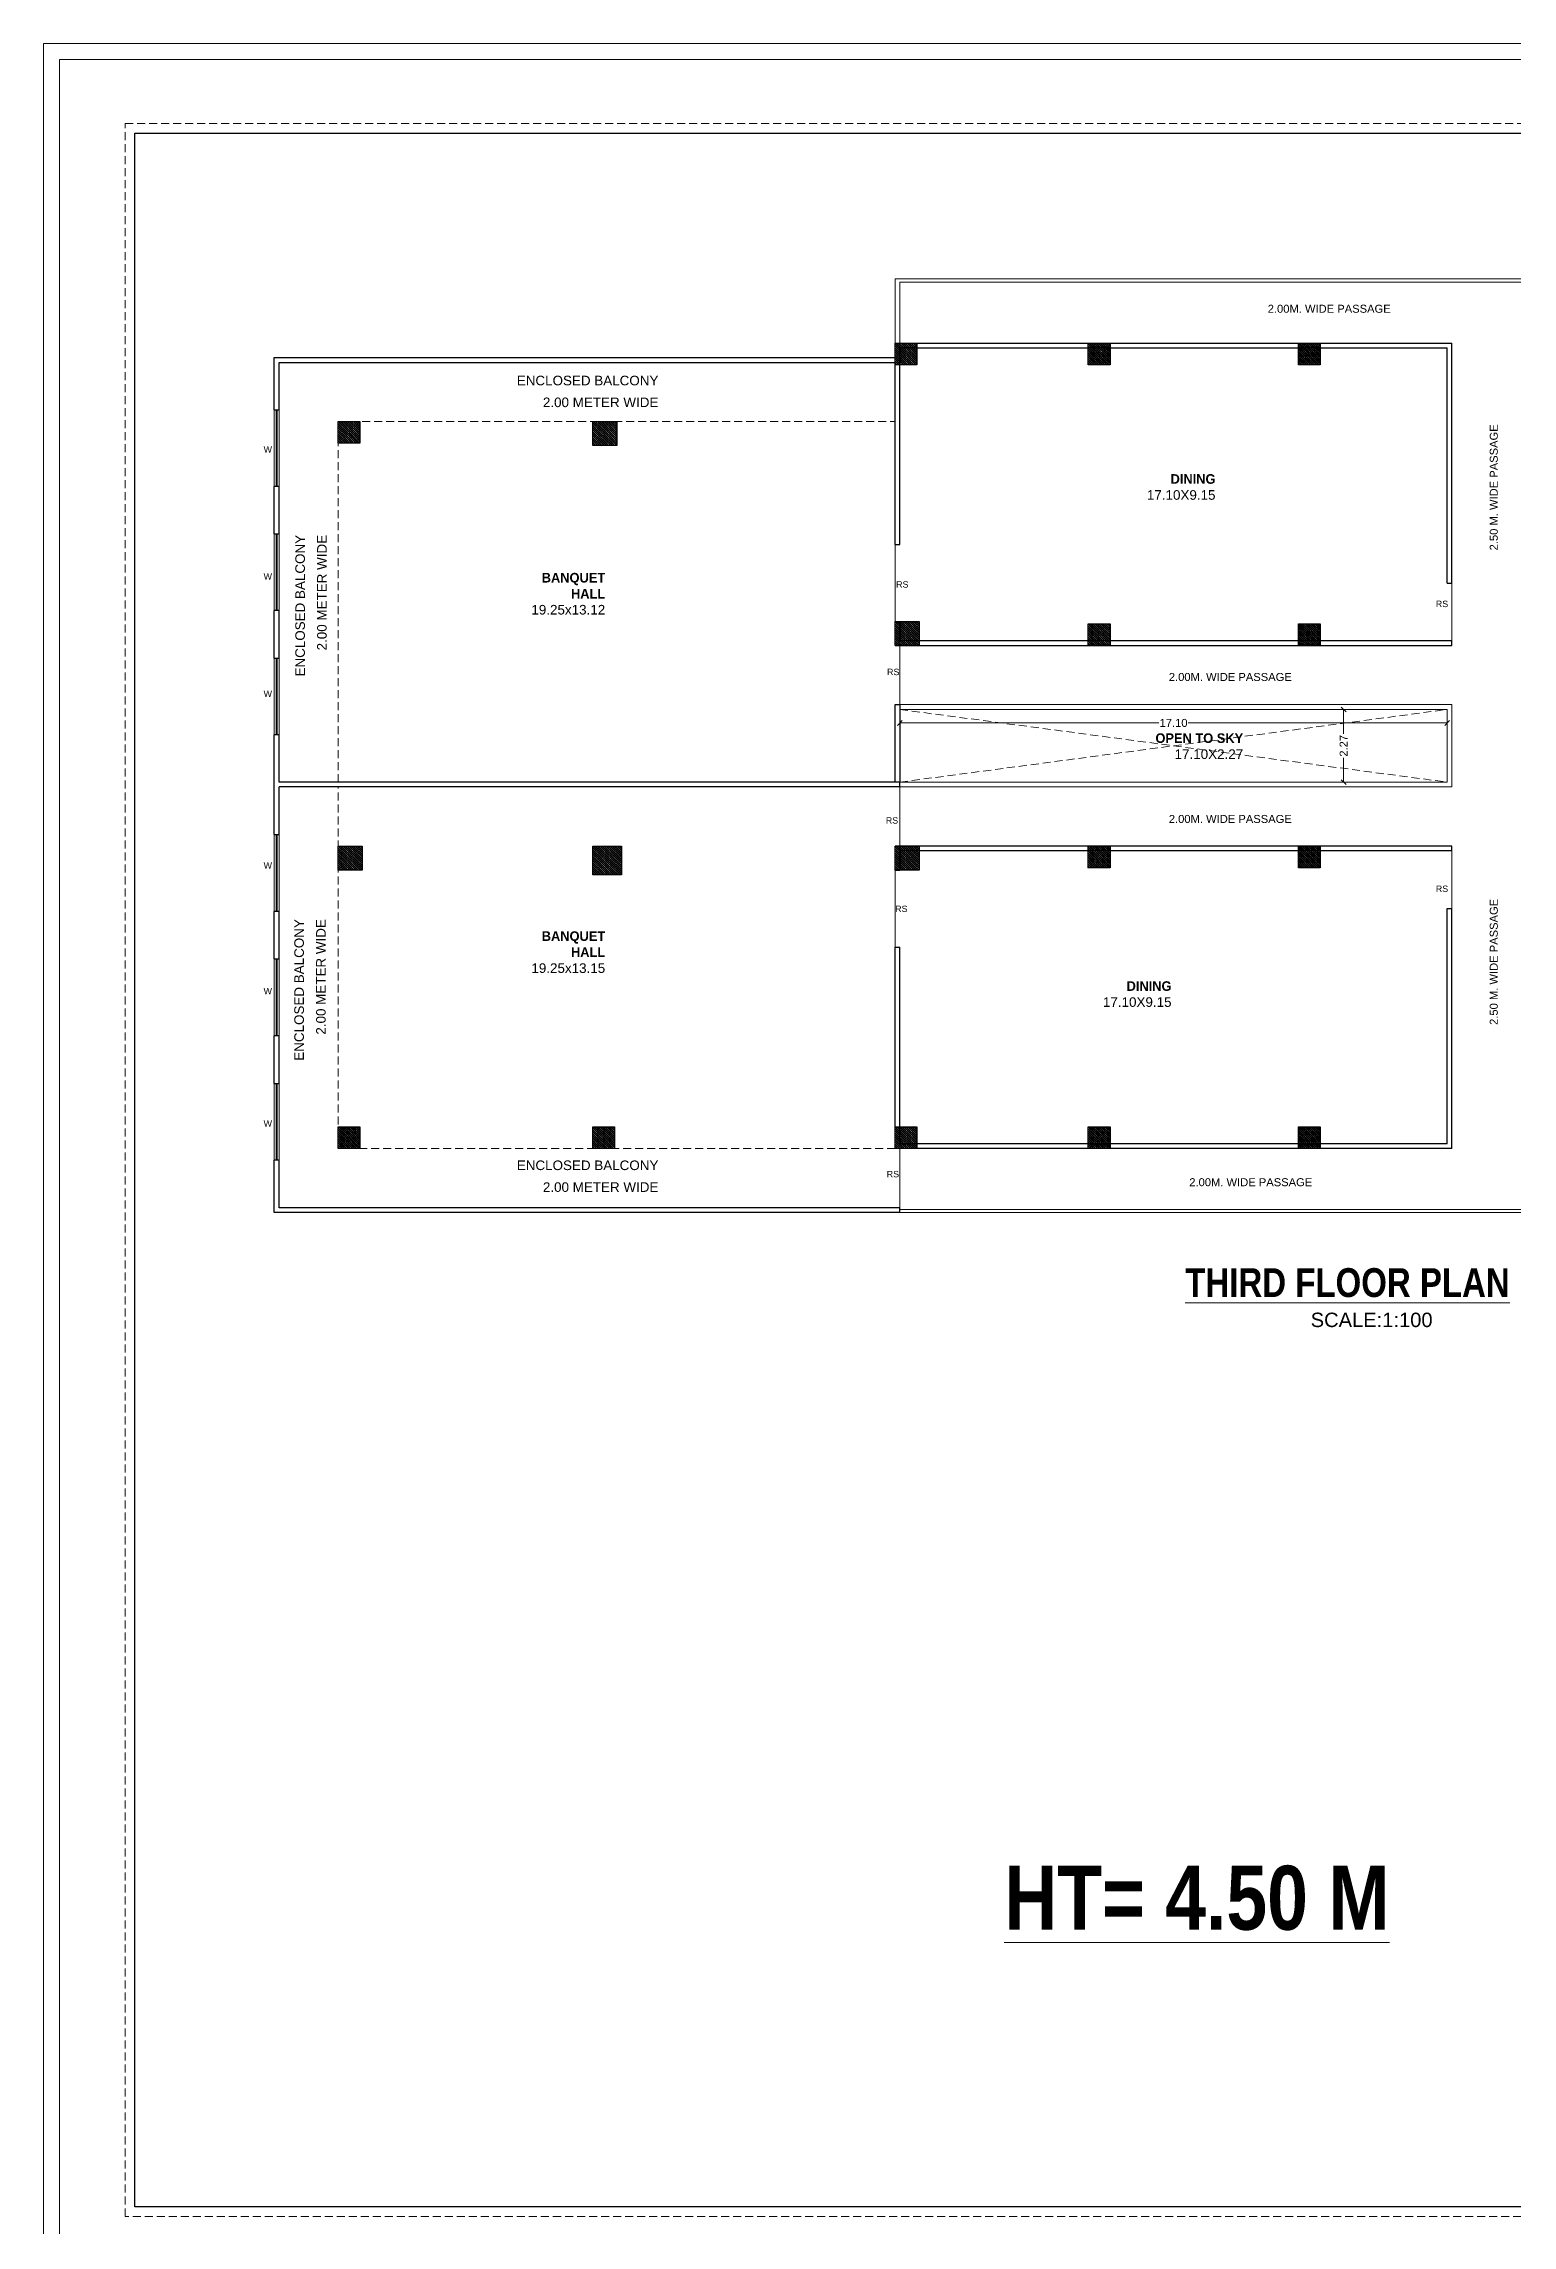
# Model space of a CAD drawing. Header units: feet. Extents: x 1354 to 2117, y 994 to 1430.
# Drawn here: x 1863.2 to 1909.1, y 1320.8 to 1388.9 of the extents above; entities that cross this region are included whole.
import ezdxf

# ---------------------------------------------------------------- set-up
doc = ezdxf.new("R2010")
doc.units = ezdxf.units.FT
doc.linetypes.add('DASHED2', pattern=[0.375, 0.25, -0.125])
doc.linetypes.add('HIDDEN', pattern=[0.375, 0.25, -0.125])
for name, color, linetype, lineweight in [('COLUMN (DCPL)', 10, 'Continuous', 30), ('COLUMN HATCH (DCPL)', 42, 'Continuous', 5), ('DIAMENTION', 6, 'Continuous', 13), ('H', 253, 'Continuous', 5), ('tex', 7, 'Continuous', 15), ('wall', 7, 'Continuous', 30), ('WI', 252, 'Continuous', 9), ('WIN', 230, 'Continuous', 9)]:
    doc.layers.add(name, color=color, linetype=linetype, lineweight=lineweight)
doc.layers.add('Layer2', color=240, linetype='Continuous')
doc.styles.add('Arial Narrow', font='arial.ttf')
doc.styles.get("Standard").update_dxf_attribs({"font": 'arial.ttf'})
doc.dimstyles.new('SITE', dxfattribs={"dimtxt": 0.25, "dimasz": 0.15, "dimexe": 0.07, "dimexo": 0.07, "dimgap": 0.05, "dimtad": 0, "dimzin": 0, "dimdsep": 46, "dimtxsty": 'Arial Narrow', "dimblk": 'OBLIQUE', "dimcen": 0.09, "dimclrd": 4, "dimclre": 3, "dimclrt": 6, "dimadec": 0, "dimazin": 0, "dimtfac": 1, "dimtofl": 0, "dimtmove": 2, "dimatfit": 3, "dimfxl": 0, "dimtolj": 1, "dimtzin": 0, "dimlwd": -1, "dimlwe": -1, "dimarcsym": 0})
pattern_1 = [(135, (8003.89852, 1047.50378), (-0.03314563037, -0.03314563037), []), (135, (8003.89852, 1047.536924), (-0.03314563037, -0.03314563037), [0, -0.046875])]

# ---------------------------------------------------------------- blocks, each defined once
blk = doc.blocks.new('_Oblique')
at = {"layer": 'Layer2', "color": 0, "lineweight": -2}
blk.add_line((-0.5, -0.5), (0.5, 0.5), dxfattribs=at)
blk = doc.blocks.new('*D17')
at = {"layer": 'DEFPOINTS', "color": 0}
for p in [(1903.801, 1368.135), (1907.037, 1368.135), (1907.037, 1365.863)]:
    blk.add_point(p, dxfattribs=at)
at = {"layer": 'DIAMENTION', "color": 3}
for p, q in [((1903.871, 1368.135), (1903.731, 1368.135)), ((1903.871, 1365.863), (1903.731, 1365.863))]:
    blk.add_line(p, q, dxfattribs=at)
at = {"layer": 'DIAMENTION', "color": 4}
for p, q in [((1903.801, 1368.135), (1903.801, 1367.376)), ((1903.801, 1365.863), (1903.801, 1366.622))]:
    blk.add_line(p, q, dxfattribs=at)
at = {"layer": 'DIAMENTION', "color": 4, "xscale": 0.15, "yscale": 0.15, "zscale": 0.15}
for p, rotation in [((1903.801, 1368.135), 90), ((1903.801, 1365.863), 270)]:
    blk.add_blockref('_Oblique', p, dxfattribs=dict(at, rotation=rotation))
at = {"layer": 'DIAMENTION', "color": 6, "insert": (1903.801, 1366.999), "char_height": 0.25, "attachment_point": 5, "rotation": 90, "style": 'Arial Narrow'}
blk.add_mtext('\\A1;2.27', dxfattribs=at)
blk = doc.blocks.new('*D47')
at = {"layer": 'DEFPOINTS', "color": 0}
for p in [(1889.937, 1368.135), (1907.037, 1368.135), (1907.037, 1367.713)]:
    blk.add_point(p, dxfattribs=at)
at = {"layer": 'DIAMENTION', "color": 3}
for p, q in [((1889.937, 1367.783), (1889.937, 1367.643)), ((1907.037, 1367.783), (1907.037, 1367.643))]:
    blk.add_line(p, q, dxfattribs=at)
at = {"layer": 'DIAMENTION', "color": 4}
for p, q in [((1889.937, 1367.713), (1898.027, 1367.713)), ((1907.037, 1367.713), (1898.946, 1367.713))]:
    blk.add_line(p, q, dxfattribs=at)
at = {"layer": 'DIAMENTION', "color": 4, "xscale": 0.15, "yscale": 0.15, "zscale": 0.15, "rotation": 180}
blk.add_blockref('_Oblique', (1889.937, 1367.713), dxfattribs=at)
at = {"layer": 'DIAMENTION', "color": 4, "xscale": 0.15, "yscale": 0.15, "zscale": 0.15}
blk.add_blockref('_Oblique', (1907.037, 1367.713), dxfattribs=at)
at = {"layer": 'DIAMENTION', "color": 6, "insert": (1898.487, 1367.713), "char_height": 0.25, "attachment_point": 5, "style": 'Arial Narrow'}
blk.add_mtext('\\A1;17.10', dxfattribs=at)

msp = doc.modelspace()

# ---------------------------------------------------------------- hatches: boundary and pattern name
at = {"layer": 'COLUMN HATCH (DCPL)'}
h = msp.add_hatch(dxfattribs=at)
h.set_pattern_fill('SACNCR', color=256, scale=0.5, angle=450, style=0)
h.set_pattern_definition(pattern_1)
h.paths.add_polyline_path([(1889.7867, 1378.9041), (1889.7867, 1379.5841), (1890.4667, 1379.5841), (1890.4667, 1378.9041)], flags=0)
h = msp.add_hatch(dxfattribs=at)
h.set_pattern_fill('SACNCR', color=256, scale=0.5, angle=450, style=0)
h.set_pattern_definition([(135, (8003.63352, 1047.50378), (-0.03314563037, -0.03314563037), []), (135, (8003.63352, 1047.536927), (-0.03314563037, -0.03314563037), [0, -0.046875])])
h.paths.add_polyline_path([(1895.8217, 1378.9041), (1895.8217, 1379.5841), (1896.5017, 1379.5841), (1896.5017, 1378.9041)], flags=0)
h = msp.add_hatch(dxfattribs=at)
h.set_pattern_fill('SACNCR', color=256, scale=0.5, angle=450, style=0)
h.set_pattern_definition([(135, (8003.89852, 1047.50378), (-0.03314563037, -0.03314563037), []), (135, (8003.89852, 1047.536927), (-0.03314563037, -0.03314563037), [0, -0.046875])])
h.paths.add_polyline_path([(1902.3867, 1378.9041), (1902.3867, 1379.5841), (1903.0667, 1379.5841), (1903.0667, 1378.9041)], flags=0)
h = msp.add_hatch(dxfattribs=at)
h.set_pattern_fill('SACNCR', color=256, scale=0.5, angle=450, style=0)
h.set_pattern_definition(pattern_1)
h.paths.add_polyline_path([(1872.3867, 1376.4498), (1872.3867, 1377.1298), (1873.0667, 1377.1298), (1873.0667, 1376.4498)], flags=0)
h = msp.add_hatch(dxfattribs=at)
h.set_pattern_fill('SACNCR', color=256, scale=0.5, angle=450, style=0)
h.set_pattern_definition([(135, (8003.93352, 1047.46878), (-0.03314563037, -0.03314563037), []), (135, (8003.93352, 1047.501924), (-0.03314563037, -0.03314563037), [0, -0.046875])])
h.paths.add_polyline_path([(1880.3367, 1376.3798), (1880.3367, 1377.1298), (1881.0867, 1377.1298), (1881.0867, 1376.3798)], flags=0)
h = msp.add_hatch(dxfattribs=at)
h.set_pattern_fill('SACNCR', color=256, scale=0.5, angle=450, style=0)
h.set_pattern_definition([(135, (8003.93352, 1048.06878), (-0.03314563037, -0.03314563037), []), (135, (8003.93352, 1048.101927), (-0.03314563037, -0.03314563037), [0, -0.046875])])
h.paths.add_polyline_path([(1889.7867, 1370.1341), (1889.7867, 1370.8841), (1890.5367, 1370.8841), (1890.5367, 1370.1341)], flags=0)
h = msp.add_hatch(dxfattribs=at)
h.set_pattern_fill('SACNCR', color=256, scale=0.5, angle=450, style=0)
h.set_pattern_definition([(135, (8003.63352, 1048.03378), (-0.03314563037, -0.03314563037), []), (135, (8003.63352, 1048.066927), (-0.03314563037, -0.03314563037), [0, -0.046875])])
h.paths.add_polyline_path([(1895.8217, 1370.1341), (1895.8217, 1370.8141), (1896.5017, 1370.8141), (1896.5017, 1370.1341)], flags=0)
h = msp.add_hatch(dxfattribs=at)
h.set_pattern_fill('SACNCR', color=256, scale=0.5, angle=450, style=0)
h.set_pattern_definition([(135, (8003.89852, 1048.03378), (-0.03314563037, -0.03314563037), []), (135, (8003.89852, 1048.066927), (-0.03314563037, -0.03314563037), [0, -0.046875])])
h.paths.add_polyline_path([(1902.3867, 1370.1341), (1902.3867, 1370.8141), (1903.0667, 1370.8141), (1903.0667, 1370.1341)], flags=0)
h = msp.add_hatch(dxfattribs=at)
h.set_pattern_fill('SACNCR', color=256, scale=0.5, angle=450, style=0)
h.set_pattern_definition([(135, (8003.93352, 1047.468773), (-0.03314563037, -0.03314563037), []), (135, (8003.93352, 1047.50192), (-0.03314563037, -0.03314563037), [0, -0.046875])])
h.paths.add_polyline_path([(1872.3867, 1363.1124), (1872.3867, 1363.8624), (1873.1367, 1363.8624), (1873.1367, 1363.1124)], flags=0)
h = msp.add_hatch(dxfattribs=at)
h.set_pattern_fill('SACNCR', color=256, scale=0.5, angle=450, style=0)
h.set_pattern_definition([(135, (8004.00852, 1047.393773), (-0.03314563037, -0.03314563037), []), (135, (8004.00852, 1047.42692), (-0.03314563037, -0.03314563037), [0, -0.046875])])
h.paths.add_polyline_path([(1880.3367, 1362.9624), (1880.3367, 1363.8624), (1881.2367, 1363.8624), (1881.2367, 1362.9624)], flags=0)
h = msp.add_hatch(dxfattribs=at)
h.set_pattern_fill('SACNCR', color=256, scale=0.5, angle=450, style=0)
h.set_pattern_definition([(135, (8003.93352, 1047.468773), (-0.03314563037, -0.03314563037), []), (135, (8003.93352, 1047.50192), (-0.03314563037, -0.03314563037), [0, -0.046875])])
h.paths.add_polyline_path([(1889.7867, 1363.1124), (1889.7867, 1363.8624), (1890.5367, 1363.8624), (1890.5367, 1363.1124)], flags=0)
h = msp.add_hatch(dxfattribs=at)
h.set_pattern_fill('SACNCR', color=256, scale=0.5, angle=450, style=0)
h.set_pattern_definition([(135, (8003.634224, 1047.503773), (-0.03314563037, -0.03314563037), []), (135, (8003.634224, 1047.53692), (-0.03314563037, -0.03314563037), [0, -0.046875])])
h.paths.add_polyline_path([(1895.8224, 1363.1824), (1895.8224, 1363.8624), (1896.5024, 1363.8624), (1896.5024, 1363.1824)], flags=0)
h = msp.add_hatch(dxfattribs=at)
h.set_pattern_fill('SACNCR', color=256, scale=0.5, angle=450, style=0)
h.set_pattern_definition([(135, (8003.89852, 1047.503773), (-0.03314563037, -0.03314563037), []), (135, (8003.89852, 1047.53692), (-0.03314563037, -0.03314563037), [0, -0.046875])])
h.paths.add_polyline_path([(1902.3867, 1363.1824), (1902.3867, 1363.8624), (1903.0667, 1363.8624), (1903.0667, 1363.1824)], flags=0)
h = msp.add_hatch(dxfattribs=at)
h.set_pattern_fill('SACNCR', color=256, scale=0.5, angle=450, style=0)
h.set_pattern_definition([(135, (8003.89852, 1048.033773), (-0.03314563037, -0.03314563037), []), (135, (8003.89852, 1048.06692), (-0.03314563037, -0.03314563037), [0, -0.046875])])
h.paths.add_polyline_path([(1872.3867, 1354.4124), (1872.3867, 1355.0924), (1873.0667, 1355.0924), (1873.0667, 1354.4124)], flags=0)
h = msp.add_hatch(dxfattribs=at)
h.set_pattern_fill('SACNCR', color=256, scale=0.5, angle=450, style=0)
h.set_pattern_definition([(135, (8003.89852, 1048.033773), (-0.03314563037, -0.03314563037), []), (135, (8003.89852, 1048.06692), (-0.03314563037, -0.03314563037), [0, -0.046875])])
h.paths.add_polyline_path([(1880.3367, 1354.4124), (1880.3367, 1355.0924), (1881.0167, 1355.0924), (1881.0167, 1354.4124)], flags=0)
h = msp.add_hatch(dxfattribs=at)
h.set_pattern_fill('SACNCR', color=256, scale=0.5, angle=450, style=0)
h.set_pattern_definition([(135, (8003.89852, 1048.033773), (-0.03314563037, -0.03314563037), []), (135, (8003.89852, 1048.06692), (-0.03314563037, -0.03314563037), [0, -0.046875])])
h.paths.add_polyline_path([(1889.7867, 1354.4124), (1889.7867, 1355.0924), (1890.4667, 1355.0924), (1890.4667, 1354.4124)], flags=0)
h = msp.add_hatch(dxfattribs=at)
h.set_pattern_fill('SACNCR', color=256, scale=0.5, angle=450, style=0)
h.set_pattern_definition([(135, (8003.634224, 1048.033773), (-0.03314563037, -0.03314563037), []), (135, (8003.634224, 1048.06692), (-0.03314563037, -0.03314563037), [0, -0.046875])])
h.paths.add_polyline_path([(1895.8224, 1354.4124), (1895.8224, 1355.0924), (1896.5024, 1355.0924), (1896.5024, 1354.4124)], flags=0)
h = msp.add_hatch(dxfattribs=at)
h.set_pattern_fill('SACNCR', color=256, scale=0.5, angle=450, style=0)
h.set_pattern_definition([(135, (8003.89852, 1048.033773), (-0.03314563037, -0.03314563037), []), (135, (8003.89852, 1048.06692), (-0.03314563037, -0.03314563037), [0, -0.046875])])
h.paths.add_polyline_path([(1902.3867, 1354.4124), (1902.3867, 1355.0924), (1903.0667, 1355.0924), (1903.0667, 1354.4124)], flags=0)

# ---------------------------------------------------------------- linework, layer by layer
at = {"color": 7, "lineweight": 20}
for points in [[(1863.1819, 1388.9386), (1948.9531, 1388.9386), (1948.9531, 1308.7994), (1863.1819, 1308.7994)], [(1863.6819, 1388.4386), (1948.4531, 1388.4386), (1948.4531, 1309.2994), (1863.6819, 1309.2994)]]:
    msp.add_lwpolyline(points, close=True, dxfattribs=at)
at = {"layer": 'COLUMN (DCPL)'}
for points in [[(1889.7867, 1378.9041), (1889.7867, 1379.5841), (1890.4667, 1379.5841), (1890.4667, 1378.9041)], [(1895.8217, 1378.9041), (1895.8217, 1379.5841), (1896.5017, 1379.5841), (1896.5017, 1378.9041)], [(1902.3867, 1378.9041), (1902.3867, 1379.5841), (1903.0667, 1379.5841), (1903.0667, 1378.9041)], [(1872.3867, 1376.4498), (1872.3867, 1377.1298), (1873.0667, 1377.1298), (1873.0667, 1376.4498)], [(1880.3367, 1376.3798), (1880.3367, 1377.1298), (1881.0867, 1377.1298), (1881.0867, 1376.3798)], [(1889.7867, 1370.1341), (1889.7867, 1370.8841), (1890.5367, 1370.8841), (1890.5367, 1370.1341)], [(1895.8217, 1370.1341), (1895.8217, 1370.8141), (1896.5017, 1370.8141), (1896.5017, 1370.1341)], [(1902.3867, 1370.1341), (1902.3867, 1370.8141), (1903.0667, 1370.8141), (1903.0667, 1370.1341)], [(1872.3867, 1363.1124), (1872.3867, 1363.8624), (1873.1367, 1363.8624), (1873.1367, 1363.1124)], [(1880.3367, 1362.9624), (1880.3367, 1363.8624), (1881.2367, 1363.8624), (1881.2367, 1362.9624)], [(1889.7867, 1363.1124), (1889.7867, 1363.8624), (1890.5367, 1363.8624), (1890.5367, 1363.1124)], [(1895.8224, 1363.1824), (1895.8224, 1363.8624), (1896.5024, 1363.8624), (1896.5024, 1363.1824)], [(1902.3867, 1363.1824), (1902.3867, 1363.8624), (1903.0667, 1363.8624), (1903.0667, 1363.1824)], [(1872.3867, 1354.4124), (1872.3867, 1355.0924), (1873.0667, 1355.0924), (1873.0667, 1354.4124)], [(1880.3367, 1354.4124), (1880.3367, 1355.0924), (1881.0167, 1355.0924), (1881.0167, 1354.4124)], [(1889.7867, 1354.4124), (1889.7867, 1355.0924), (1890.4667, 1355.0924), (1890.4667, 1354.4124)], [(1895.8224, 1354.4124), (1895.8224, 1355.0924), (1896.5024, 1355.0924), (1896.5024, 1354.4124)], [(1902.3867, 1354.4124), (1902.3867, 1355.0924), (1903.0667, 1355.0924), (1903.0667, 1354.4124)]]:
    msp.add_lwpolyline(points, close=True, dxfattribs=at)
at = {"layer": 'DIAMENTION', "linetype": 'DASHED2'}
for p, q in [((1872.3867, 1365.863), (1872.3867, 1377.1298)), ((1872.3867, 1377.1298), (1889.7867, 1377.1298)), ((1872.3867, 1354.413), (1872.3867, 1365.713)), ((1889.7867, 1354.413), (1872.3867, 1354.413))]:
    msp.add_line(p, q, dxfattribs=at)
at = {"layer": 'H', "linetype": 'HIDDEN'}
msp.add_lwpolyline([(1865.7271, 1386.4444), (1947.2222, 1386.4444), (1947.2222, 1321.044), (1865.7271, 1321.044)], close=True, dxfattribs=at)
at = {"layer": 'wall'}
for p, q in [((1870.3867, 1377.5006), (1870.3867, 1379.1298)), ((1870.3867, 1379.1298), (1889.7867, 1379.1298)), ((1889.7867, 1373.2841), (1889.7867, 1379.5847)), ((1889.7867, 1379.1298), (1889.7867, 1379.5847)), ((1889.7867, 1379.5847), (1907.1867, 1379.5847)), ((1889.9367, 1373.2841), (1889.9367, 1379.4347)), ((1889.9367, 1379.4347), (1907.0367, 1379.4347)), ((1907.0367, 1372.0847), (1907.0367, 1379.4347)), ((1907.1867, 1372.0847), (1907.1867, 1379.5847)), ((1870.5367, 1377.5006), (1870.5367, 1378.9798)), ((1870.5367, 1378.9798), (1889.7867, 1378.9798)), ((1870.3867, 1377.5006), (1870.5367, 1377.5006)), ((1870.3867, 1373.6214), (1870.3867, 1375.1006)), ((1870.5367, 1375.1006), (1870.3867, 1375.1006)), ((1870.5367, 1373.6214), (1870.5367, 1375.1006)), ((1870.3867, 1373.6214), (1870.5367, 1373.6214)), ((1889.7867, 1373.2841), (1889.9367, 1373.2841)), ((1907.0367, 1372.0847), (1907.1867, 1372.0847)), ((1870.3867, 1369.7422), (1870.3867, 1371.2214)), ((1870.5367, 1371.2214), (1870.3867, 1371.2214)), ((1870.5367, 1369.7422), (1870.5367, 1371.2214)), ((1889.7867, 1370.1347), (1889.7867, 1370.8841)), ((1889.7867, 1370.8841), (1889.9367, 1370.8841)), ((1889.9367, 1370.2847), (1889.9367, 1370.8841)), ((1889.9367, 1370.2847), (1907.1867, 1370.2847)), ((1907.1867, 1370.1347), (1907.1867, 1370.2847)), ((1870.3867, 1369.7422), (1870.5367, 1369.7422)), ((1889.7867, 1370.1347), (1907.1867, 1370.1347)), ((1870.3867, 1364.2255), (1870.3867, 1367.3422)), ((1870.5367, 1367.3422), (1870.3867, 1367.3422)), ((1870.5367, 1365.863), (1870.5367, 1367.3422)), ((1889.9367, 1365.863), (1870.5367, 1365.863)), ((1870.5367, 1364.2255), (1870.5367, 1365.713)), ((1889.9367, 1365.713), (1870.5367, 1365.713)), ((1889.9367, 1365.713), (1889.9367, 1365.863)), ((1870.3867, 1364.2255), (1870.5367, 1364.2255)), ((1889.7867, 1363.1124), (1889.7867, 1363.863)), ((1907.1867, 1363.863), (1889.7867, 1363.863)), ((1890.2374, 1363.863), (1889.7867, 1363.863)), ((1889.9367, 1363.1124), (1889.9367, 1363.713)), ((1907.1867, 1363.713), (1889.9367, 1363.713)), ((1890.2374, 1363.713), (1889.9367, 1363.713)), ((1907.1867, 1363.713), (1907.1867, 1363.863)), ((1889.7867, 1363.1124), (1889.9367, 1363.1124)), ((1870.3867, 1360.338), (1870.3867, 1361.8255)), ((1870.5367, 1361.8255), (1870.3867, 1361.8255)), ((1870.5367, 1360.338), (1870.5367, 1361.8255)), ((1907.0367, 1354.563), (1907.0367, 1361.913)), ((1907.0367, 1361.913), (1907.1867, 1361.913)), ((1907.1867, 1354.413), (1907.1867, 1361.913)), ((1889.7867, 1354.413), (1889.7867, 1360.7124)), ((1889.7867, 1360.7124), (1889.9367, 1360.7124)), ((1889.9367, 1354.563), (1889.9367, 1360.7124)), ((1870.3867, 1360.338), (1870.5367, 1360.338)), ((1870.3867, 1356.4505), (1870.3867, 1357.938)), ((1870.5367, 1357.938), (1870.3867, 1357.938)), ((1870.5367, 1356.4505), (1870.5367, 1357.938)), ((1870.3867, 1356.4505), (1870.5367, 1356.4505)), ((1907.0367, 1354.563), (1889.9367, 1354.563)), ((1870.3867, 1352.413), (1870.3867, 1354.0505)), ((1870.5367, 1354.0505), (1870.3867, 1354.0505)), ((1870.5367, 1352.563), (1870.5367, 1354.0505)), ((1907.1867, 1354.413), (1889.7867, 1354.413)), ((1889.9367, 1352.563), (1870.5367, 1352.563)), ((1889.9367, 1352.413), (1889.9367, 1352.563)), ((1889.9367, 1352.413), (1870.3867, 1352.413))]:
    msp.add_line(p, q, dxfattribs=at)
for points in [[(1866.0271, 1386.1444), (1946.9222, 1386.1444), (1946.9222, 1321.344), (1866.0271, 1321.344)], [(1889.7867, 1368.2847), (1889.9367, 1368.2847), (1889.9367, 1365.863), (1889.7867, 1365.863)]]:
    msp.add_lwpolyline(points, close=True, dxfattribs=at)
at = {"layer": 'WI', "linetype": 'DASHED2'}
for p, q in [((1889.9367, 1365.863), (1907.0367, 1368.1347)), ((1889.9367, 1368.1347), (1907.0367, 1365.863))]:
    msp.add_line(p, q, dxfattribs=at)
at = {"layer": 'WIN'}
for p, q in [((1889.7867, 1381.5847), (1933.5353, 1381.5847)), ((1889.7867, 1379.5847), (1889.7867, 1381.5847)), ((1889.9367, 1381.4847), (1933.3853, 1381.4847)), ((1889.9367, 1379.5847), (1889.9367, 1381.4847)), ((1870.3867, 1377.5006), (1870.3867, 1375.1006)), ((1870.4467, 1377.5006), (1870.4467, 1375.1006)), ((1870.4767, 1377.5006), (1870.4767, 1375.1006)), ((1870.5367, 1377.5006), (1870.5367, 1375.1006)), ((1870.3867, 1373.6214), (1870.3867, 1371.2214)), ((1870.4467, 1373.6214), (1870.4467, 1371.2214)), ((1870.4767, 1373.6214), (1870.4767, 1371.2214)), ((1870.5367, 1373.6214), (1870.5367, 1371.2214)), ((1889.7867, 1370.8841), (1889.7867, 1373.2841)), ((1907.1867, 1372.0847), (1907.1867, 1370.2847)), ((1870.3867, 1369.7422), (1870.3867, 1367.3422)), ((1870.4467, 1369.7422), (1870.4467, 1367.3422)), ((1870.4767, 1369.7422), (1870.4767, 1367.3422)), ((1870.5367, 1369.7422), (1870.5367, 1367.3422)), ((1889.9367, 1370.1347), (1889.9367, 1368.2847)), ((1889.7867, 1368.2847), (1907.1867, 1368.2847)), ((1907.1867, 1368.2847), (1907.1867, 1365.713)), ((1889.9367, 1365.863), (1889.9367, 1368.1347)), ((1889.9367, 1368.1347), (1907.0367, 1368.1347)), ((1907.0367, 1368.1347), (1907.0367, 1365.863)), ((1907.0367, 1365.863), (1889.9367, 1365.863)), ((1889.9367, 1363.863), (1889.9367, 1365.713)), ((1907.1867, 1365.713), (1889.9367, 1365.713)), ((1870.3867, 1364.2255), (1870.3867, 1361.8255)), ((1870.4467, 1364.2255), (1870.4467, 1361.8255)), ((1870.4767, 1364.2255), (1870.4767, 1361.8255)), ((1870.5367, 1364.2255), (1870.5367, 1361.8255)), ((1907.1867, 1363.713), (1907.1867, 1361.913)), ((1889.7867, 1363.1124), (1889.7867, 1360.7124)), ((1870.3867, 1360.338), (1870.3867, 1357.938)), ((1870.4467, 1360.338), (1870.4467, 1357.938)), ((1870.4767, 1360.338), (1870.4767, 1357.938)), ((1870.5367, 1360.338), (1870.5367, 1357.938)), ((1870.3867, 1356.4505), (1870.3867, 1354.0505)), ((1870.4467, 1356.4505), (1870.4467, 1354.0505)), ((1870.4767, 1356.4505), (1870.4767, 1354.0505)), ((1870.5367, 1356.4505), (1870.5367, 1354.0505)), ((1889.9367, 1352.563), (1889.9367, 1354.413)), ((1889.9367, 1352.513), (1926.5942, 1352.513)), ((1889.9367, 1352.413), (1926.4942, 1352.413))]:
    msp.add_line(p, q, dxfattribs=at)

# ---------------------------------------------------------------- texts
at = {"layer": 'tex', "attachment_point": 9}
for s, insert, char_height, width in [('2.00M. WIDE PASSAGE', (1905.2711, 1380.5263), 0.25, 6.383345), ('ENCLOSED BALCONY', (1882.3907, 1378.2578), 0.3, 4.528107), ('2.00 METER WIDE', (1882.3907, 1377.5766), 0.3, 4.528107), ('W', (1870.3184, 1376.1588), 0.2, 0.27083), ('{\\fCentury Gothic|b1|i0|c0|p34;\\W5.51386; }{\\fCentury Gothic|b1|i0|c0|p34;DINING}\\P{\\fArial|b0|i0|c0|p34;\\W2.69264; }17.10X9.15', (1899.7975, 1374.6823), 0.3, 1.363256), ('W', (1870.3184, 1372.1895), 0.2, 0.27083), ('{\\fCentury Gothic|b1|i0|c0|p34;\\W5.19908; }{\\fCentury Gothic|b1|i0|c0|p34;BANQUET }{\\fCentury Gothic|b1|i0|c0|p34;\\W5.19908; }{\\fCentury Gothic|b1|i0|c0|p34;HALL}\\P{\\fArial|b0|i0|c0|p34;\\W3.37014; }19.25x13.12', (1880.7286, 1371.0965), 0.3, 1.363256), ('RS', (1890.2049, 1371.9382), 0.2, 0.27083), ('RS', (1907.0678, 1371.3295), 0.2, 0.27083), ('RS', (1889.9218, 1369.2037), 0.2, 0.27083), ('2.00M. WIDE PASSAGE', (1902.1811, 1369.0211), 0.25, 6.383345), ('W', (1870.3184, 1368.5245), 0.2, 0.27083), ('{\\fCentury Gothic|b1|i0|c0|p34;OPEN TO SKY}\\P17.10X2.27', (1900.6625, 1366.5839), 0.3, 3.15905), ('RS', (1889.8828, 1364.5647), 0.2, 0.27083), ('2.00M. WIDE PASSAGE', (1902.1811, 1364.5851), 0.25, 6.383345), ('W', (1870.3184, 1363.1595), 0.2, 0.27083), ('RS', (1907.0678, 1362.4288), 0.2, 0.27083), ('RS', (1890.1754, 1361.8013), 0.2, 0.27083), ('{\\fCentury Gothic|b1|i0|c0|p34;\\W5.24461; }{\\fCentury Gothic|b1|i0|c0|p34;BANQUET }{\\fCentury Gothic|b1|i0|c0|p34;\\W5.24461; }{\\fCentury Gothic|b1|i0|c0|p34;HALL}\\P{\\fArial|b0|i0|c0|p34;\\W3.39299; }19.25x13.15', (1880.7286, 1359.8985), 0.3, 1.363256), ('W', (1870.3184, 1359.2355), 0.2, 0.27083), ('{\\fCentury Gothic|b1|i0|c0|p34;\\W5.51386; }{\\fCentury Gothic|b1|i0|c0|p34;DINING}\\P{\\fArial|b0|i0|c0|p34;\\W2.69264; }17.10X9.15', (1898.4239, 1358.8376), 0.3, 1.363256), ('W', (1870.3184, 1355.0942), 0.2, 0.27083), ('ENCLOSED BALCONY', (1882.3907, 1353.7373), 0.3, 4.528107), ('2.00 METER WIDE', (1882.3907, 1353.0561), 0.3, 4.528107), ('RS', (1889.9114, 1353.5135), 0.2, 0.27083), ('2.00M. WIDE PASSAGE', (1902.8202, 1353.2345), 0.25, 6.383345), ('{\\fArial|b0|i0|c0|p34;\\W9.41348; }SCALE:1:100', (1906.5803, 1348.8305), 0.45, 0.406244)]:
    msp.add_mtext(s, dxfattribs=dict(at, insert=insert, char_height=char_height, width=width))
at = {"layer": 'tex', "attachment_point": 9, "rotation": 90}
for s, insert, char_height, width in [('2.50 M. WIDE PASSAGE', (1908.6202, 1377.0439), 0.25, 6.165468), ('ENCLOSED BALCONY', (1871.3494, 1373.5889), 0.3, 4.528107), ('2.00 METER WIDE', (1872.0306, 1373.5889), 0.3, 4.528107), ('2.50 M. WIDE PASSAGE', (1908.6202, 1362.2167), 0.25, 6.165468), ('ENCLOSED BALCONY', (1871.3179, 1361.5832), 0.3, 4.528107), ('2.00 METER WIDE', (1871.9991, 1361.5832), 0.3, 4.528107)]:
    msp.add_mtext(s, dxfattribs=dict(at, insert=insert, char_height=char_height, width=width))
at = {"layer": 'tex', "ltscale": 0.05, "attachment_point": 1}
for s, insert, char_height, width in [('{\\fSwis721 Cn BT|b1|i0|c0|p34;\\W6.00117;  }{\\fSwis721 Cn BT|b1|i0|c0|p34;\\LTHIRD FLOOR PLAN}', (1895.4135, 1350.6768), 0.9, 16.592959), ('{\\fSwis721 Cn BT|b1|i0|c0|p34;\\W4.07166; }{\\fSwis721 Cn BT|b1|i0|c0|p34;\\LHT= 4.50 M}', (1890.6051, 1332.0059), 2, 18.497896)]:
    msp.add_mtext(s, dxfattribs=dict(at, insert=insert, char_height=char_height, width=width))

# ---------------------------------------------------------------- dimensions: what is measured, and where the dimension line sits
at = {"layer": 'DIAMENTION', "color": 1}
dim = msp.add_linear_dim(base=(1903.8009, 1368.1347), p1=(1907.0367, 1365.863), p2=(1907.0367, 1368.1347), angle=90, dimstyle='SITE', dxfattribs=at)
dim.commit()
dim.dimension.update_dxf_attribs({"geometry": '*D17', "text_midpoint": (1903.8009, 1366.9989)})
at = {"layer": 'DIAMENTION'}
dim = msp.add_linear_dim(base=(1907.0367, 1367.7132), p1=(1889.9367, 1368.1347), p2=(1907.0367, 1368.1347), dimstyle='SITE', dxfattribs=at)
dim.commit()
dim.dimension.update_dxf_attribs({"geometry": '*D47', "text_midpoint": (1898.4867, 1367.7132)})

doc.saveas('drawing.dxf')
